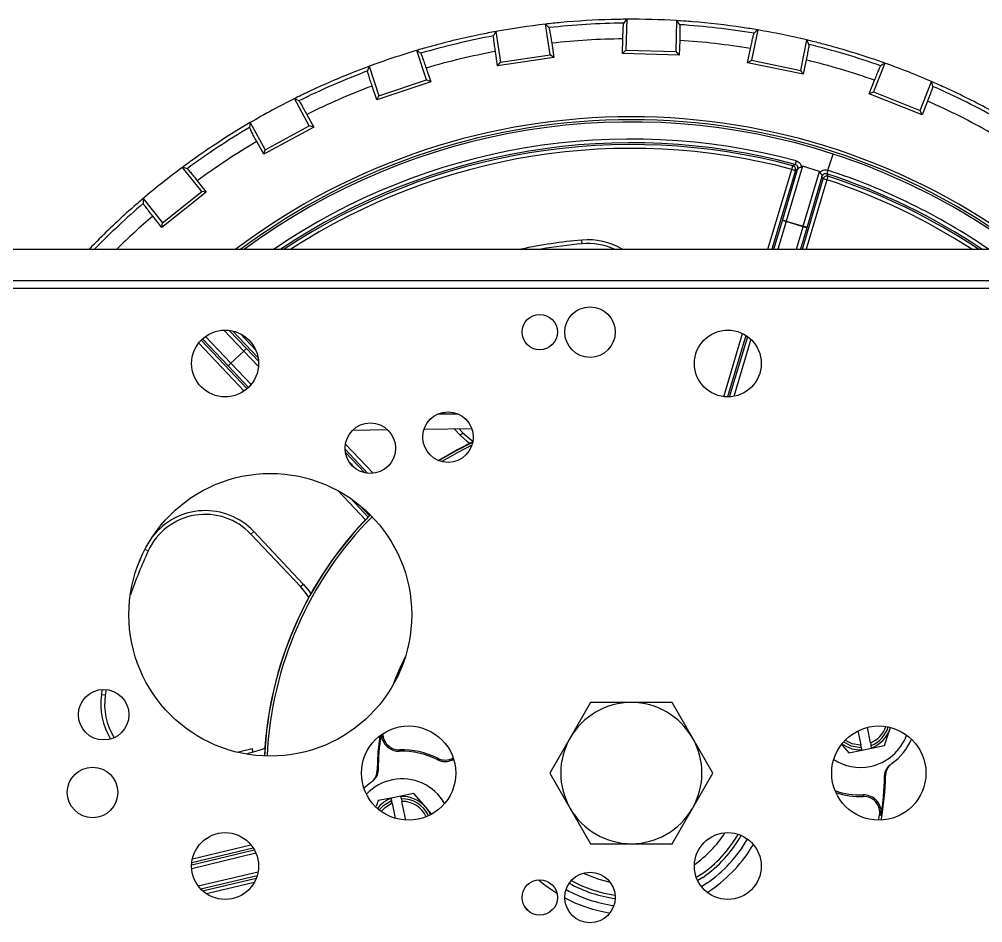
# Model space of a CAD drawing. Header units: inches. Extents: x 0 to 11, y 0 to 8.4.
# Drawn here: x 4.9013 to 5.2207, y 3.5379 to 3.8376 of the extents above; entities that cross this region are included whole.
import ezdxf

# ---------------------------------------------------------------- set-up
doc = ezdxf.new("R2010")
doc.units = ezdxf.units.IN
doc.header["$MEASUREMENT"] = 0

msp = doc.modelspace()

# ---------------------------------------------------------------- linework, layer by layer
at = {"color": 7, "linetype": 'Continuous', "lineweight": 25}
for p, q in [((5.102654181936542, 3.837568298930624), (5.102374816304396, 3.827294357261763)), ((5.119035324828115, 3.826841330210841), (5.119314690460261, 3.837115271879703)), ((5.059266334872815, 3.833503129727687), (5.060775264680607, 3.823336760985273)), ((5.077261329965718, 3.825783683377349), (5.075752400157925, 3.835950052119763)), ((5.146088779335409, 3.834037488503474), (5.144029606646694, 3.823968142426911)), ((5.101254482053574, 3.826233337665061), (5.10138605871578, 3.831072196840793)), ((5.120227921087023, 3.83055985513575), (5.120096344424817, 3.825720995960018)), ((5.160358337288151, 3.82062893093069), (5.162417509976866, 3.830698277007256)), ((5.036305634396187, 3.817488126494053), (5.03305425721711, 3.827238022340214)), ((5.059856194943868, 3.82209731665931), (5.059145513583071, 3.82688551073892)), ((5.077790092930884, 3.82965280772022), (5.078500774291681, 3.824864613640609)), ((5.101254482053574, 3.826233337665061), (5.102374816304396, 3.827294357261763)), ((5.102374816304396, 3.827294357261763), (5.119035324828115, 3.826841330210841)), ((5.120096344424817, 3.825720995960018), (5.119035324828115, 3.826841330210841)), ((5.142742048671082, 3.823117786103014), (5.143711885465991, 3.827860284087393)), ((5.078500774291681, 3.824864613640609), (5.059856194943868, 3.82209731665931)), ((5.060775264680607, 3.823336760985273), (5.077261329965718, 3.825783683377349)), ((5.078500774291681, 3.824864613640609), (5.077261329965718, 3.825783683377349)), ((5.120096344424817, 3.825720995960018), (5.101254482053574, 3.826233337665061)), ((5.142742048671082, 3.823117786103014), (5.144029606646694, 3.823968142426911)), ((5.144029606646694, 3.823968142426911), (5.160358337288151, 3.82062893093069)), ((5.162178530406957, 3.824083870939457), (5.161208693612047, 3.819341372955078)), ((5.017243555921945, 3.82196549900382), (5.020494933101021, 3.812215603157661)), ((5.036154497872482, 3.8213902888696), (5.037685843562755, 3.816798246740277)), ((5.059856194943868, 3.82209731665931), (5.060775264680607, 3.823336760985273)), ((5.161208693612047, 3.819341372955078), (5.142742048671082, 3.823117786103014)), ((5.161208693612047, 3.819341372955078), (5.160358337288151, 3.82062893093069)), ((5.188250388806414, 3.823017980334392), (5.184473975981283, 3.813459181835326)), ((5.020494933101021, 3.812215603157661), (5.036305634396187, 3.817488126494053)), ((5.037685843562755, 3.816798246740277), (5.036305634396187, 3.817488126494053)), ((5.183058316078434, 3.812845326430835), (5.184836945005794, 3.817347364822425)), ((5.019805053347244, 3.810835393991091), (5.01827370765697, 3.815427436120415)), ((5.037685843562755, 3.816798246740277), (5.019805053347244, 3.810835393991091)), ((5.199974788522675, 3.807335246145396), (5.203751201347806, 3.816894044644463)), ((4.997412656204821, 3.8022067158591), (4.992517623104771, 3.811243893157406)), ((5.019805053347244, 3.810835393991091), (5.020494933101021, 3.812215603157661)), ((5.183058316078434, 3.812845326430835), (5.184473975981283, 3.813459181835326)), ((5.200588643927165, 3.805919586242549), (5.183058316078434, 3.812845326430835)), ((5.184473975981283, 3.813459181835326), (5.199974788522675, 3.807335246145396)), ((5.202367272854525, 3.81042162463414), (5.200588643927166, 3.805919586242549)), ((4.996586212399039, 3.80602335103813), (4.998891693254889, 3.801766987735508)), ((5.200588643927165, 3.805919586242549), (5.199974788522675, 3.807335246145396)), ((4.977862685957803, 3.803305971830246), (4.982757719057852, 3.794268794531941)), ((4.998891693254889, 3.801766987735508), (4.982317990934261, 3.792789757481872)), ((4.982757719057852, 3.794268794531941), (4.997412656204821, 3.8022067158591)), ((4.998891693254889, 3.801766987735508), (4.997412656204821, 3.8022067158591)), ((4.982317990934261, 3.792789757481872), (4.980012510078411, 3.797046120784494)), ((4.982317990934261, 3.792789757481872), (4.982757719057852, 3.794268794531941)), ((5.169377872605873, 3.787503947785728), (5.171129366684394, 3.792876003597965)), ((4.961764138853169, 3.780403769401863), (4.955374182935886, 3.788453638093138)), ((5.160954207990591, 3.788802064812087), (5.155542297621352, 3.770598962671655)), ((5.157410543002995, 3.787799076647486), (5.157731581616448, 3.789006950106206)), ((5.158822482789101, 3.790642139460974), (5.158497802492572, 3.789435239801245)), ((5.166587118337897, 3.787127360924673), (5.160954207990591, 3.788802064812087)), ((5.149478962909553, 3.761323033971955), (5.157410543002995, 3.787799076647486)), ((5.158607785814699, 3.787440411745457), (5.150783653024922, 3.761323033971955)), ((5.154302541524762, 3.770814633027529), (5.159322896641575, 3.787700728830595)), ((5.157410543002995, 3.787799076647486), (5.158607785814699, 3.787440411745457)), ((5.159322896641575, 3.787700728830595), (5.159370358224371, 3.787869671427738)), ((5.161175207968657, 3.76892425878424), (5.166587118337897, 3.787127360924673)), ((5.167351776530544, 3.785313686336998), (5.162331421413731, 3.768427590533932)), ((5.167404321284827, 3.785481117671486), (5.167351776530544, 3.785313686336998)), ((5.169377872605873, 3.787503947785728), (5.168990458510763, 3.786315699325801)), ((5.169398240464876, 3.785538370327381), (5.169007244180803, 3.784351295776458)), ((4.960287498842147, 3.784018910855774), (4.963297063994398, 3.780227553824979)), ((5.160909884480588, 3.761323033971955), (5.167808517450845, 3.784704969480611)), ((5.169007244180803, 3.784351295776458), (5.162212959504351, 3.761323033971955)), ((5.169007244180803, 3.784351295776458), (5.167808517450845, 3.784704969480611)), ((4.963297063994398, 3.780227553824979), (4.948534033126967, 3.768508714665451)), ((4.948710248703851, 3.770041639806681), (4.961764138853169, 3.780403769401863)), ((4.963297063994398, 3.780227553824979), (4.961764138853169, 3.780403769401863)), ((4.942320292786569, 3.778091508497956), (4.948710248703851, 3.770041639806681)), ((4.948534033126967, 3.768508714665451), (4.945524467974717, 3.772300071696246)), ((4.948534033126967, 3.768508714665451), (4.948710248703851, 3.770041639806681)), ((5.151459088707937, 3.761323033971955), (5.154302541524762, 3.770814633027529)), ((5.155499784336467, 3.7704559681255), (5.152763778823306, 3.761323033971955)), ((5.155499784336467, 3.7704559681255), (5.154302541524762, 3.770814633027529)), ((5.155499784336467, 3.7704559681255), (5.155542297621352, 3.770598962671655)), ((5.161132694683772, 3.768781264238086), (5.155499784336467, 3.7704559681255)), ((5.155542297621352, 3.770598962671655), (5.161175207968657, 3.76892425878424)), ((5.158932209903774, 3.761323033971955), (5.161132694683772, 3.768781264238085)), ((5.162331421413731, 3.768427590533932), (5.160235284927537, 3.761323033971955)), ((5.161132694683772, 3.768781264238086), (5.161175207968657, 3.76892425878424)), ((5.162331421413731, 3.768427590533932), (5.161132694683772, 3.768781264238086)), ((5.087896674347161, 3.763119364599504), (5.087781132439962, 3.764364013171464)), ((2.813263108614487, 3.761323033971937), (5.45909644194782, 3.761323033971958)), ((2.813263108614487, 3.75090636730527), (5.45909644194782, 3.750906367305291)), ((2.940867275280983, 3.748406367305271), (5.331492275281152, 3.74840636730529)), ((4.975680345604184, 3.727542890104326), (4.969108327626491, 3.73448230654896)), ((4.970905876350209, 3.734401842547955), (4.976637473459923, 3.728349829395804)), ((4.980434069995917, 3.725296573718111), (4.971948975003106, 3.734218713614695)), ((4.961588655695213, 3.731155130026393), (4.976784996566106, 3.715042162417979)), ((4.970555794076071, 3.722590136694822), (4.962035280501532, 3.731586976359074)), ((4.963006639719239, 3.732378888706374), (4.971413554320214, 3.723501998590027)), ((4.974583853082001, 3.733261712470371), (4.979610499471875, 3.727976156758961)), ((5.134824662515313, 3.71240618788995), (5.141095855095015, 3.733339767379861)), ((5.142210484956692, 3.73270533598935), (5.136104518277046, 3.712323289476405)), ((5.136784828698667, 3.712339561617118), (5.142769795356497, 3.732317703522959)), ((5.143812375255631, 3.731442765466616), (5.138136734422943, 3.712497169869402)), ((4.975792185755878, 3.714273269910087), (4.96076299786053, 3.730209002057445)), ((4.976637473459923, 3.728349829395804), (4.980566665318516, 3.724218255209234)), ((4.971413667543637, 3.723502105818982), (4.975680232380761, 3.727542782875371)), ((4.975680232380761, 3.727542782875371), (4.975680345604184, 3.727542890104326)), ((4.980552430536246, 3.722419630620276), (4.975680232380761, 3.727542782875371)), ((4.977260714209014, 3.715480783078909), (4.970555794076071, 3.722590136694822)), ((4.971413554320214, 3.723501998590027), (4.971413667543637, 3.723502105818982)), ((4.971413667543637, 3.723502105818982), (4.978105960701273, 3.716406140823782)), ((5.040107558886332, 3.706684280647908), (5.046575937595606, 3.706762248215182)), ((5.040737006056679, 3.706691867783233), (5.040569372170728, 3.706868136049307)), ((5.041941350997376, 3.707239355098104), (5.042442469932124, 3.706712424846358)), ((5.011840238186469, 3.701343193069955), (5.023322636025219, 3.701481597864448)), ((5.035483385009776, 3.701628179265625), (5.051320639207819, 3.701819075970599)), ((5.047484528717698, 3.699596797994622), (5.045438535293015, 3.701748175153979)), ((5.04714399916846, 3.701768732217105), (5.048390318486224, 3.700458218272554)), ((5.047484528717698, 3.699596797994622), (5.048390318486224, 3.700458218272554)), ((5.009389115013414, 3.696663723131131), (5.018586398198063, 3.686992712103975)), ((5.01687658831315, 3.686976997227137), (5.009287617343475, 3.694956856111443)), ((5.009400597617553, 3.693899162970594), (5.01582589743557, 3.687142912875288)), ((5.012856511048334, 3.688451651970233), (5.010558676449937, 3.690867841979124)), ((5.016054256506282, 3.671582634884159), (5.006966839983743, 3.681218194478133)), ((5.011049453041884, 3.678710911230296), (5.016922203946934, 3.672483922384145)), ((5.017375006981625, 3.672946839837514), (5.014066716387617, 3.676454682918512)), ((4.978101143216595, 3.666822950232035), (4.979010514067796, 3.66768058923242)), ((4.979010514067796, 3.66768058923242), (4.995416284836623, 3.650285240231302)), ((4.99450691398542, 3.649427601230916), (4.978101143216595, 3.666822950232035)), ((4.944017158434878, 3.661233334544669), (4.94293716631184, 3.661729992716753)), ((4.941031228599828, 3.657592266072034), (4.942173631654525, 3.660196586269071)), ((4.99450691398542, 3.649427601230916), (4.995416284836623, 3.650285240231302)), ((4.928554930196279, 3.613567837150872), (4.928818519704896, 3.615290409661238)), ((4.929791460662071, 3.613384827841903), (4.928554930196279, 3.613567837150872)), ((4.930079759189417, 3.615262831519379), (4.929791460662071, 3.613384827841903)), ((5.090673187984265, 3.610989700638634), (5.083913378582503, 3.599281367305301)), ((5.10419280678779, 3.610989700638634), (5.090673187984265, 3.610989700638634)), ((5.117712425591312, 3.610989700638635), (5.10419280678779, 3.610989700638634)), ((5.124472234993076, 3.599281367305301), (5.117712425591312, 3.610989700638635)), ((5.179312108394303, 3.601574100738568), (5.180238045186685, 3.596938984712522)), ((5.183506794693224, 3.597591968460109), (5.182479075306939, 3.602736594569409)), ((5.188119521668692, 3.596693752791308), (5.190048005512327, 3.602390236930347)), ((5.190048005512327, 3.602390236930347), (5.19014854858964, 3.602703423463421)), ((5.083913378582503, 3.599281367305301), (5.077153569180742, 3.587573033971968)), ((5.131232044394837, 3.587573033971968), (5.124472234993076, 3.599281367305301)), ((5.174107711186296, 3.596861012468508), (5.17632443787173, 3.594337500651025)), ((5.183830065835179, 3.595973716260641), (5.183672788053308, 3.59676102784961)), ((5.18385635452348, 3.595842118594959), (5.188119521668692, 3.596693752791308)), ((4.973569144578052, 3.594492569236336), (4.978530125053803, 3.595689253594676)), ((4.978823242013563, 3.594474106505678), (4.976436583426726, 3.593898398333971)), ((4.978823242013563, 3.594474106505678), (4.978530125053803, 3.595689253594676)), ((5.027347613950085, 3.595313310092954), (5.027364168217271, 3.594816053062275)), ((5.17632443787173, 3.594337500651025), (5.180587605016941, 3.595189134847374)), ((5.180404038546769, 3.596108044102024), (5.180561316328641, 3.595320732513055)), ((5.180561316328641, 3.595320732513055), (5.180587605016941, 3.595189134847374)), ((5.180587605016941, 3.595189134847374), (5.18385635452348, 3.595842118594959)), ((5.18385635452348, 3.595842118594959), (5.183830065835179, 3.595973716260641)), ((5.039785691677608, 3.592040539816804), (5.040012322473173, 3.59248345863648)), ((5.077153569180742, 3.587573033971968), (5.083913378582503, 3.575864700638635)), ((5.124472234993076, 3.575864700638635), (5.131232044394837, 3.587573033971968)), ((5.017718711304151, 3.584320939580292), (5.015561413716243, 3.582540159821836)), ((5.032061175546772, 3.580808566764659), (5.027798008401561, 3.579956932568311)), ((5.036030233601616, 3.576290208695763), (5.032061175546772, 3.580808566764659)), ((5.020266091749811, 3.578452314624376), (5.019616424802267, 3.576533285084901)), ((5.024529258895022, 3.579303948820725), (5.020266091749811, 3.578452314624376)), ((5.027798008401561, 3.579956932568311), (5.024529258895022, 3.579303948820725)), ((5.024529258895022, 3.579303948820725), (5.024555547583322, 3.579172351155043)), ((5.024555547583322, 3.579172351155043), (5.024712825365194, 3.578385039566075)), ((5.024878818725278, 3.577554098955575), (5.025867284605372, 3.572605970660302)), ((5.027824297089862, 3.579825334902629), (5.027798008401561, 3.579956932568311)), ((5.027981574871733, 3.57903802331366), (5.027824297089862, 3.579825334902629)), ((5.029391993421235, 3.571977656260514), (5.028147568231817, 3.578207082703162)), ((5.181037999625475, 3.579832757850977), (5.18102144535829, 3.580330014881657)), ((5.037852014794974, 3.574216301073088), (5.036030233601616, 3.576290208695763)), ((5.083913378582503, 3.575864700638635), (5.090673187984266, 3.564156367305301)), ((5.117712425591312, 3.564156367305301), (5.124472234993076, 3.575864700638635)), ((5.186181507378607, 3.571948176732876), (5.186479590326, 3.573602763994316)), ((5.186970103852336, 3.573519486873787), (5.186479590326, 3.573602763994316)), ((4.958436615512539, 3.557129031269629), (4.97919397030124, 3.562136106366487)), ((4.97884601432764, 3.562717756236152), (4.958481124824688, 3.557805351350343)), ((4.958693297244552, 3.559142190950105), (4.978047696002714, 3.563810845941222)), ((5.090673187984266, 3.564156367305301), (5.10419280678779, 3.564156367305301)), ((5.10419280678779, 3.564156367305301), (5.117712425591312, 3.564156367305301)), ((4.979751216535514, 3.560984865414597), (4.958465515183328, 3.555850342916687)), ((4.960606362219443, 3.550143478505298), (4.980432165894806, 3.554838525768465)), ((4.980105241027559, 3.553476725198665), (4.96150930406519, 3.5490729287942)), ((4.962058379244385, 3.548538036917381), (4.979854368783082, 3.55275239379023)), ((5.127248162070583, 3.553902794255004), (5.125769379910794, 3.552936551152818)), ((5.127868893764727, 3.552996272334808), (5.126202842066025, 3.551912581270083)), ((4.979173525328576, 3.551306779997939), (4.96331523967739, 3.547551300428773)), ((5.129205002755392, 3.551045007240349), (5.127454062932867, 3.549905798254693)), ((5.129342941092051, 3.54801628524969), (5.130676308400545, 3.548896299785548))]:
    msp.add_line(p, q, dxfattribs=at)
at = {"color": 7, "linetype": 'Continuous', "lineweight": 25, "flags": 128}
for points in [[(5.102654181936542, 3.837568298930624), (5.102097093974595, 3.836847703361654), (5.101659358605961, 3.83628063007802)], [(5.12023806776519, 3.835775443948295), (5.119720990501635, 3.836526246228875), (5.119314690460261, 3.837115271879703)], [(5.059266334872815, 3.833503129727687), (5.058842840436167, 3.832696744315188), (5.058510226493675, 3.832062274199874)], [(5.076894407965451, 3.834790921971511), (5.076254810819587, 3.835440528353876), (5.075752400157925, 3.835950052119763)], [(5.146088779335409, 3.834037488503474), (5.145415024683986, 3.833424577709758), (5.144885468256883, 3.832942131492574)], [(5.16309420042704, 3.829218461286402), (5.162715354176797, 3.830047646717826), (5.162417509976866, 3.830698277007256)], [(5.034380196197885, 3.826294809558123), (5.033637513005334, 3.826823482081062), (5.03305425721711, 3.827238022340214)], [(5.017243555921945, 3.82196549900382), (5.016966522674755, 3.821097825360499), (5.016749136464735, 3.820415236466904)], [(5.188250388806414, 3.823017980334392), (5.187480439159664, 3.822531377300249), (5.186875151978157, 3.822148217033693)], [(5.204160644046318, 3.815319204586022), (5.203931539860993, 3.816201578788542), (5.203751201347806, 3.816894044644463)], [(4.993987205273822, 3.810545256784571), (4.993164002087576, 3.810936932000996), (4.992517623104771, 3.811243893157406)], [(4.977862685957803, 3.803305971830246), (4.9777405314151, 3.802403373780689), (4.977644978107544, 3.801693406226939)], [(4.956942755782649, 3.788020805842223), (4.956064045214959, 3.788263582898878), (4.955374182935886, 3.788453638093138)], [(5.157731581616448, 3.789006950106206), (5.15816073501265, 3.789247015738713), (5.158497802492572, 3.789435239801245)], [(5.159370358224371, 3.787869671427738), (5.158943384358918, 3.78762950885283), (5.158607785814699, 3.787440411745457)], [(5.167808517450845, 3.784704969480611), (5.167582233467789, 3.785139835468283), (5.167404321284827, 3.785481117671486)], [(5.168990458510763, 3.786315699325801), (5.169218880095388, 3.785880620367831), (5.169398240464876, 3.785538370327381)], [(4.942320292786569, 3.778091508497956), (4.942356728552321, 3.777181411027162), (4.942385911486125, 3.776465636818117)], [(5.050579594911761, 3.696896593205496), (5.049764982981039, 3.697512478979169), (5.047484528717698, 3.699596797994622)], [(5.048390318486224, 3.700458218272554), (5.050541690432773, 3.69849187957873), (5.051698560747714, 3.697637771166391)], [(5.051871170277702, 3.697520582576095), (5.046209505269815, 3.69464288890895), (5.040307311745927, 3.691229488736767)], [(5.051871170475299, 3.697520582443377), (5.046200512652079, 3.694638018278603), (5.040307311957635, 3.691229488651528)], [(5.040364039408966, 3.691206892312449), (5.046232836525104, 3.694599806261818), (5.051647948394433, 3.697359763571026)], [(5.051366491554744, 3.696309765790092), (5.04662500479596, 3.693875642601376), (5.041399131015703, 3.690874779894376)], [(4.997251048430308, 3.645792252419104), (4.996353434708536, 3.64717255126909), (4.99450691398542, 3.649427601230916)], [(4.995416284836623, 3.650285240231302), (4.997373596803127, 3.647894887271767), (4.997944303994744, 3.647048009763371)], [(5.020842326984662, 3.599969606352406), (5.020199890343565, 3.594367699334477), (5.019930874104741, 3.588523923404333)], [(5.174546594521272, 3.597927294602647), (5.177098419489245, 3.596612584202167), (5.180404038546769, 3.596108044102024)], [(5.175120381343836, 3.598541627807526), (5.177261314720635, 3.597437913697242), (5.180238045186685, 3.596938984712522)], [(4.982709221325355, 3.595804410183981), (4.981768542362207, 3.595406878322173), (4.978823242013563, 3.594474106505678)], [(5.024712825365194, 3.578385039566075), (5.021854755837661, 3.576649206439907), (5.020624052445124, 3.575347029080794)], [(5.024878818725278, 3.577554098955575), (5.022322239869426, 3.575949805044502), (5.021289838619795, 3.574845598559771)], [(5.073469412067531, 3.552170510871727), (5.075592898779675, 3.550433959038318), (5.079536274242257, 3.54770674460575)], [(5.088238137297, 3.554384204747989), (5.093409394424029, 3.552362696262542), (5.097148129463499, 3.551428568486705)], [(5.068829436856186, 3.543289850632133), (5.069575358665605, 3.542488829811451), (5.069945313824319, 3.541947736686448)]]:
    msp.add_lwpolyline(points, dxfattribs=at)
at = {"color": 7, "linetype": 'Continuous', "lineweight": 25}
for centre, radius in [((5.09050929354784, 3.733823033971959), 0.008374999999996469), ((5.073842626881173, 3.733823033971958), 0.005859374999999556), ((4.969513108614486, 3.723406367305288), 0.01108333333333311), ((5.136179775281153, 3.723406367305289), 0.01108333333333356), ((5.043434858646721, 3.698998599070812), 0.008375000000000021), ((5.017654923915963, 3.695315751252133), 0.008375000000000021), ((4.98450929354784, 3.640073033971954), 0.046875), ((4.929266576267643, 3.606927403603816), 0.008375000000000021), ((5.030353668541793, 3.587573033971954), 0.01562500000000044), ((5.186248300029262, 3.587573033971956), 0.015625), ((4.925583728448961, 3.581147468873056), 0.008375000000000465), ((4.969513108614489, 3.556739700638621), 0.01108333333333356), ((5.136179775281154, 3.556739700638622), 0.01108333333333311), ((5.073842626881182, 3.54632303397197), 0.005859375000001332), ((5.090509293547848, 3.54632303397197), 0.008375000000001798)]:
    msp.add_circle(centre, radius, dxfattribs=at)
for centre, radius, start, end in [((5.104192806709251, 3.587573033707843), 0.2500000000000001, 95.35262904908309, 96.53220270566476), ((5.104192806709251, 3.587573033707843), 0.2487204994597813, 90.58362054767227, 96.30121120707716), ((5.104192806709251, 3.587573033707843), 0.2500000000000016, 91.53220270566351, 95.35262904908309), ((5.104192806709251, 3.587573033707843), 0.2500000000000016, 90.35262904908484, 91.53220270566351), ((5.104192806709251, 3.587573033707843), 0.2500000000000015, 86.53220270566497, 90.35262904908484), ((5.104192806709251, 3.587573033707843), 0.2500000000000015, 85.35262904908305, 86.53220270566497), ((5.104192806709251, 3.587573033707843), 0.2500000000000004, 81.53220270566307, 85.35262904908305), ((5.104192806709251, 3.587573033707843), 0.25, 100.3526290490845, 101.5322027056629), ((5.104192806709251, 3.587573033707843), 0.25, 96.53220270566476, 100.3526290490845), ((5.104192806709251, 3.587573033707843), 0.2487204994597816, 80.58362054767176, 86.30121120707746), ((5.104192806709251, 3.587573033707843), 0.25, 80.3526290490843, 81.53220270566307), ((5.104192806709251, 3.587573033707843), 0.2500000000000017, 76.53220270566491, 80.3526290490843), ((5.104192806709251, 3.587573033707843), 0.2487204994597815, 100.5836205476719, 106.3012112070772), ((5.104192806709251, 3.587573033707843), 0.2500000000000006, 101.5322027056629, 105.3526290490832), ((5.104192806709251, 3.587573033707842), 0.2435153389023907, 90.66040347096023, 96.22442828378904), ((5.104192806709251, 3.587573033707842), 0.243515338902391, 80.66040347095985, 86.22442828378948), ((5.104192806709251, 3.587573033707843), 0.2500000000000017, 75.35262904908284, 76.53220270566491), ((5.104192806709251, 3.587573033707843), 0.2500000000000014, 106.5322027056648, 110.3526290490846), ((5.104192806709251, 3.587573033707843), 0.2500000000000014, 105.3526290490832, 106.5322027056648), ((5.104192806709251, 3.587573033707842), 0.2435153389023908, 100.66040347096, 106.2244282837891), ((5.104192806709251, 3.587573033707843), 0.2487204994597813, 70.58362054767193, 76.301211207077), ((5.104192806709251, 3.587573033707843), 0.2499999999999999, 71.53220270566314, 75.35262904908284), ((5.104192806709251, 3.587573033707842), 0.2435153389023906, 70.66040347095996, 76.22442828378902), ((5.104192806709251, 3.587573033707843), 0.2500000000000003, 70.35262904908441, 71.53220270566314), ((5.104192806709251, 3.587573033707843), 0.2487204994597815, 110.583620547672, 116.3012112070772), ((5.104192806709251, 3.587573033707843), 0.2499999999999997, 110.3526290490846, 111.532202705663), ((5.104192806709251, 3.587573033707843), 0.2500000000000003, 66.53220270566449, 70.35262904908441), ((5.104192806709251, 3.587573033707843), 0.2499999999999997, 111.532202705663, 115.3526290490829), ((5.104192806709251, 3.587573033707842), 0.2435153389023906, 110.6604034709599, 116.2244282837891), ((5.104192806709251, 3.587573033707843), 0.2500000000000001, 65.35262904908294, 66.53220270566449), ((5.104192806709251, 3.587573033707843), 0.2487204994597817, 60.58362054767174, 66.30121120707688), ((5.104192806709251, 3.587573033707843), 0.2500000000000011, 61.53220270566326, 65.35262904908294), ((5.104192806709251, 3.587573033707843), 0.2500000000000013, 116.5322027056648, 120.3526290490844), ((5.104192806709251, 3.587573033707843), 0.2500000000000013, 115.3526290490829, 116.5322027056648), ((5.104192806709251, 3.587573033707842), 0.2435153389023907, 60.66040347095975, 66.22442828378897), ((5.104192806709251, 3.587573033707842), 0.2176589199346178, 52.96495963425383, 127.0350403657471), ((5.104192806709251, 3.587573033707843), 0.2487204994597818, 120.583620547672, 126.3012112070771), ((5.104192806709251, 3.587573033707843), 0.2500000000000003, 120.3526290490844, 121.5322027056633), ((5.104192806709251, 3.587573033707843), 0.216666666666667, 53.31413718722018, 126.6858628127809), ((5.104192806709251, 3.587573033707842), 0.2159393722946576, 71.94206595841166, 126.4260419970259), ((5.104192806709251, 3.587573033707843), 0.250000000000001, 121.5322027056633, 125.3526290490832), ((5.104192806709251, 3.587573033707842), 0.2435153389023903, 120.6604034709598, 126.2244282837892), ((5.104192806709251, 3.587573033707842), 0.2102889992842373, 74.94276579633646, 124.2851942172431), ((5.104192806709251, 3.587573033707842), 0.2090391896652921, 74.94276579633645, 123.7794583553172), ((5.104192806709251, 3.587573033707843), 0.2084275008105852, 75.11557947465846, 123.5272525904213), ((5.104192806709251, 3.587573033707843), 0.20717769119164, 75.11557947465852, 123.001945575042), ((5.104192806709251, 3.587573033707842), 0.2159393722946578, 53.57395800297505, 71.94206595841166), ((5.104192806709251, 3.587573033707843), 0.2500000000000002, 126.5322027056646, 130.3526290490844), ((5.104192806709251, 3.587573033707843), 0.250000000000001, 125.3526290490832, 126.5322027056646), ((5.157409984267832, 3.78779876196936), 0.001250257344969956, 343.3442218529708, 75.09453764692552), ((5.169007540246791, 3.784350726959932), 0.001250257344972176, 71.79029410786868, 163.5406099016704), ((5.104192806709251, 3.587573033707842), 0.209039189665292, 56.22054164468399, 71.9420659584116), ((5.104192806709251, 3.587573033707842), 0.2102889992842374, 55.71480578275759, 71.94206595841146), ((5.104192806709251, 3.587573033707843), 0.2084275008105851, 56.47274740957983, 71.76925228008947), ((5.104192806709251, 3.587573033707843), 0.2071776911916402, 56.99805442495873, 71.76925228008969), ((5.104192806709251, 3.587573033707843), 0.2487204994597812, 130.5836205476719, 135.6871875312876), ((5.104192806709251, 3.587573033707843), 0.2500000000000015, 130.3526290490844, 131.5322027056635), ((5.104192806709251, 3.587573033707843), 0.2500000000000015, 131.5322027056635, 135.3526290490832), ((5.104192806709251, 3.587573033707842), 0.2435153389023907, 130.6604034709599, 134.4789903266576), ((5.154445596791963, 3.76796583724118), 0.002852385359974162, 67.3881964161937, 92.87475288712656), ((5.160655237324775, 3.766119667410921), 0.002852385359974723, 54.01007886761124, 79.4966353385178), ((5.104192806709251, 3.587573033707843), 0.2500000000000003, 135.3526290490832, 135.9727827061029), ((5.104192806709251, 3.587573033707843), 0.1775511010160959, 95.30362159364648, 101.8770475193124), ((5.104192806709251, 3.587573033707843), 0.1763011010160954, 95.30362159364628, 99.75885825149882), ((5.08982237280047, 3.742375221733512), 0.02208333333333351, 59.09433643719441, 95.30362159364635), ((5.08982237280047, 3.742375221733512), 0.0208333333333333, 65.4356555674698, 95.3036215936447), ((4.962944962363215, 3.652528966892268), 0.02083333333333611, 43.32305953567323, 155.3036215936441), ((4.962944962363215, 3.652528966892268), 0.02208333333333479, 43.32305953567452, 142.0762050745315), ((5.104192806709237, 3.587573033707838), 0.1217621332399784, 135.4804694133834, 177.3331349308317), ((5.104192806787781, 3.587573033971966), 0.1217621332399786, 135.480469525625, 177.3331350565476), ((5.104192806787781, 3.587573033971966), 0.1217131387305182, 135.2970106425718, 177.3330076118216), ((5.104192806787781, 3.587573033971966), 0.1208896042990762, 135.3028017738723, 177.3272164805207), ((5.104192806709251, 3.587573033707843), 0.1763011010160959, 155.3036215936464, 160.4000097280488), ((5.104192806787781, 3.587573033971966), 0.08426729786930248, 152.7755418316939, 159.8544764227001), ((4.950400301758593, 3.610334672692405), 0.02208333333333335, 171.5812101611007, 211.2938250139356), ((4.950400301758593, 3.610334672692405), 0.02083333333333273, 171.5812101611006, 211.9782670066551), ((5.10419280678779, 3.587573033971968), 0.02341666666666746, 90, 150.0000000000021), ((5.10419280678779, 3.587573033971968), 0.02341666666666669, 29.99999999999899, 90), ((5.104192806787781, 3.587573033971966), 0.08396179545099469, 171.3304705171067, 179.2142572164766), ((5.027169962070947, 3.600649616733777), 0.005836795450994855, 183.0689437755408, 271.9067391966471), ((5.027169962070947, 3.600649616733777), 0.005339262941180751, 179.793684665176, 271.9067391966451), ((5.180181405559004, 3.605730468929101), 0.01624999999999979, 281.297018998703, 340.081502019949), ((5.180181405559004, 3.605730468929101), 0.008791666666666668, 292.2249118474567, 342.0977325862443), ((5.180181405559004, 3.605730468929101), 0.009624999999999525, 291.2686283018929, 342.7854809867524), ((5.180181405559004, 3.605730468929101), 0.01041666666666634, 290.5039152200495, 341.2970189987054), ((5.10419280678779, 3.587573033971968), 0.02341666666666768, 150.0000000000021, 209.9999999999997), ((5.10419280678779, 3.587573033971968), 0.02341666666666691, 330.0000000000009, 29.99999999999899), ((5.180181405559004, 3.605730468929101), 0.0104166666666667, 233.8454232966494, 272.0901227773583), ((5.180181405558995, 3.605730468929096), 0.01822916666666693, 305.1191033797517, 337.8278623688835), ((5.02820973502917, 3.569416919568861), 0.02591073705882098, 62.9022774580699, 91.90673919665096), ((5.02820973502917, 3.569416919568861), 0.02541320454900645, 62.90227745806897, 91.90673919665063), ((5.042444407581626, 3.597236635550955), 0.005836795450993755, 242.9022774580666, 299.2376173966304), ((5.042444407581626, 3.597236635550955), 0.005339262941179705, 242.9022774580618, 300.3062789680321), ((5.180181405559004, 3.605730468929101), 0.0162499999999998, 236.8702584014332, 281.297018998703), ((5.028204207859498, 3.569415598486583), 0.01625000000000057, 101.2970189987052, 136.6565336517513), ((5.028204207859498, 3.569415598486583), 0.01625000000000025, 29.84106040793177, 101.2970189987052), ((5.104192806787781, 3.587573033971966), 0.08396179545099297, 350.3644634137443, 359.2102710368167), ((5.104192806787781, 3.587573033971966), 0.08426729786930037, 349.3268642367412, 359.3493861279595), ((5.18017587854639, 3.605729148375071), 0.02541320454900648, 250.6298971654268, 271.9067391966534), ((5.18017587854639, 3.605729148375071), 0.02591073705882098, 251.6287000078191, 271.9067391966518), ((5.028204207859498, 3.569415598486583), 0.01041666666666665, 110.5039152200532, 141.8108417814944), ((5.028204207859498, 3.569415598486583), 0.01041666666666648, 41.29701899870402, 92.09012277735745), ((5.028204207859498, 3.569415598486583), 0.009624999999999878, 24.54058183336661, 91.3254096955171), ((5.028204207859498, 3.569415598486583), 0.008791666666666599, 24.64088915774855, 90.36912614995974), ((5.181215651504615, 3.574496451210154), 0.005836795450993812, 350.3644634137415, 91.906739196655), ((5.181215651504615, 3.574496451210154), 0.005339262941179318, 350.3644634137456, 91.90673919666337), ((5.028204207859498, 3.569415598486583), 0.01041666666666641, 24.68675227827252, 41.29701899870402), ((5.10419280678779, 3.587573033971968), 0.02341666666666768, 209.9999999999997, 270.0000000000008), ((5.10419280678779, 3.587573033971968), 0.02341666666666691, 270.0000000000008, 330.0000000000009), ((5.10419280678779, 3.58757303397197), 0.03682458233054244, 304.4009974621277, 327.4937509545609), ((5.10419280678779, 3.58757303397197), 0.04080728427393539, 304.400997462126, 330.1835529859709), ((5.10419280678779, 3.58757303397197), 0.04190596067211295, 304.4009974621266, 330.4207740446326), ((5.10419280678779, 3.58757303397197), 0.04427083333333357, 304.4009974621267, 330.4068844901821), ((5.10419280678779, 3.58757303397197), 0.04687500000000012, 304.400997462127, 329.6559758973723), ((5.10419280678779, 3.58757303397197), 0.04080728427393552, 240.8245366558429, 262.471874831233), ((5.10419280678779, 3.58757303397197), 0.04427083333333359, 240.7434875696349, 262.552923917455), ((5.10419280678779, 3.58757303397197), 0.04190596067211314, 240.5823145151357, 262.7140969719724), ((5.10419280678779, 3.58757303397197), 0.04687500000000003, 241.9289591921959, 261.3674522948701)]:
    msp.add_arc(centre, radius, start, end, dxfattribs=at)
for points, knots in [([(5.10138605871578, 3.831072196840793), (5.101406184135966, 3.831739200739333), (5.101446421453683, 3.833072760363671), (5.101511385990107, 3.834529180523393), (5.10156390105008, 3.835409416415568), (5.101611829489227, 3.836062760442905), (5.101640736990146, 3.836195270094046), (5.101659358605961, 3.83628063007802)], [0, 0, 0, 0, 0.2498545218870825, 0.4995411617176122, 0.6366718540041397, 0.7659515027589567, 1, 1, 1, 1]), ([(5.076894407965451, 3.834790921971511), (5.076922084056812, 3.834713392070239), (5.076965878560485, 3.834590709155887), (5.077090465303001, 3.833960163925775), (5.077248739445576, 3.833081904762898), (5.077490811939195, 3.83162977257621), (5.077690338420276, 3.830311757560588), (5.077790092930884, 3.82965280772022)], [0, 0, 0, 0, 0.2258044879764732, 0.3573118526447721, 0.5009271414616759, 0.7504854067915779, 1, 1, 1, 1]), ([(5.12023806776519, 3.835775443948295), (5.120251860468523, 3.835694285995898), (5.120273685970721, 3.83556586207307), (5.120286886930248, 3.834923261976555), (5.120290248430196, 3.834030861530595), (5.120276483190583, 3.832558755052169), (5.120244107510516, 3.831226116236368), (5.120227921087023, 3.83055985513575)], [0, 0, 0, 0, 0.2258044907771559, 0.357311854743126, 0.500927141448777, 0.7504854067851193, 1, 1, 1, 1]), ([(5.059145513583071, 3.82688551073892), (5.059049509241425, 3.827545876092032), (5.058857565065296, 3.82886616308608), (5.058668637937777, 3.830311737924462), (5.058567503817382, 3.831187720200074), (5.05850125211612, 3.831839461149622), (5.058506710387706, 3.831974977416238), (5.058510226493674, 3.832062274199874)], [0, 0, 0, 0, 0.2498545218869354, 0.4995411617173446, 0.6366718540395769, 0.7659515028062581, 0.9999999999999999, 0.9999999999999999, 0.9999999999999999, 0.9999999999999999]), ([(5.143711885465991, 3.827860284087393), (5.143847529147269, 3.828513659955437), (5.14411872536823, 3.82981997267572), (5.144435607656344, 3.83124298557571), (5.144640176253755, 3.832100729568283), (5.144800828550641, 3.832735825137726), (5.144852306940413, 3.83286130193129), (5.144885468256882, 3.832942131492574)], [0, 0, 0, 0, 0.249854521873369, 0.4995411616901911, 0.6366718578090272, 0.765951507837574, 1, 1, 1, 1]), ([(5.16309420042704, 3.829218461286402), (5.163093690657686, 3.829136141227898), (5.163092884001304, 3.829005878394377), (5.162994298072886, 3.828370748514764), (5.162842644792887, 3.827491321918389), (5.16257346007087, 3.826043970353856), (5.162310165948279, 3.824737199293934), (5.162178530406957, 3.824083870939457)], [0, 0, 0, 0, 0.2258044907214367, 0.357311854701376, 0.5009271414490318, 0.7504854067852402, 1, 1, 1, 1]), ([(5.034380196197885, 3.826294809558123), (5.034420914753317, 3.826223263413048), (5.034485347584599, 3.82611004916354), (5.03471753460473, 3.825510717592986), (5.035025912310573, 3.824673285176746), (5.035516467286981, 3.823285249588394), (5.035941833418082, 3.822021905592259), (5.036154497872482, 3.8213902888696)], [0, 0, 0, 0, 0.2258044880505865, 0.3573118527002972, 0.5009271414613402, 0.75048540679141, 1, 1, 1, 1]), ([(5.01827370765697, 3.815427436120415), (5.018064490596831, 3.816061098061005), (5.017646197053519, 3.817327996172546), (5.01720911871722, 3.818718802629533), (5.016957408325535, 3.819563915010348), (5.016778989508279, 3.820194250063231), (5.016760832703714, 3.82032865535217), (5.016749136464735, 3.820415236466904)], [0, 0, 0, 0, 0.2498545218869666, 0.4995411617173855, 0.6366718540373721, 0.7659515028032999, 1, 1, 1, 1]), ([(5.184836945005794, 3.817347364822425), (5.185083985483582, 3.817967260164841), (5.185577900447912, 3.819206634330074), (5.186137072178887, 3.820553002434684), (5.18648747860084, 3.821362192404471), (5.186755973416654, 3.821959742466637), (5.186828458550568, 3.822074373857217), (5.186875151978157, 3.822148217033693)], [0, 0, 0, 0, 0.2498545218734873, 0.4995411616904272, 0.6366718577756316, 0.7659515077930048, 1, 1, 1, 1]), ([(5.204160644046318, 3.815319204586022), (5.204145847293352, 3.815238223674672), (5.204122432988222, 3.815110079900673), (5.203915055655371, 3.814501718337805), (5.203612995503631, 3.813661986523248), (5.203096570340795, 3.81228336691767), (5.202610357834363, 3.811042169191026), (5.202367272854525, 3.81042162463414)], [0, 0, 0, 0, 0.2258044907676653, 0.3573118547360034, 0.5009271414488065, 0.7504854067851312, 1, 1, 1, 1]), ([(4.993987205273822, 3.810545256784571), (4.994039729081499, 3.810481868287734), (4.994122842482275, 3.810381562659199), (4.99445557489685, 3.80983165513088), (4.99490468626417, 3.809060494424324), (4.995628818456172, 3.807778730197152), (4.99626709970267, 3.806608443288565), (4.996586212399039, 3.80602335103813)], [0, 0, 0, 0, 0.2258044907952861, 0.3573118547567013, 0.5009271414486824, 0.7504854067850701, 1, 1, 1, 1]), ([(4.980012510078411, 3.797046120784494), (4.979696437254284, 3.797633825815146), (4.979064503981437, 3.798808840986143), (4.978392554840465, 3.800102620111256), (4.977997916270397, 3.800891184285189), (4.977712751502591, 3.801480961029847), (4.977671531307177, 3.801610171504443), (4.977644978107544, 3.801693406226938)], [0, 0, 0, 0, 0.2498545218870933, 0.499541161717621, 0.6366718540035852, 0.7659515027582119, 1, 1, 1, 1]), ([(5.159370271288063, 3.787869697427243), (5.159389586914942, 3.787950716877807), (5.159428248592119, 3.788112883390068), (5.159423285886523, 3.788365034147106), (5.159371898665578, 3.788611076027678), (5.15923907973735, 3.788916164304188), (5.158964973339343, 3.789249636801673), (5.158653617084257, 3.789373335990693), (5.158497802492572, 3.789435239801245)], [0, 0, 0, 0, 0.1251213291347193, 0.2504397328531662, 0.3764420577844986, 0.5015239083564172, 0.7505434773985821, 1, 1, 1, 1]), ([(5.158822482789101, 3.790642139460974), (5.159071330835451, 3.790548849030971), (5.159567661384886, 3.790362780098303), (5.160290619095729, 3.789707988551536), (5.160505236750194, 3.789053383363195), (5.160636390653549, 3.788653350915625)], [0, 0, 0, 0, 0.2811138799038878, 0.5606851591347246, 0.9999999999999999, 0.9999999999999999, 0.9999999999999999, 0.9999999999999999]), ([(5.160636390653549, 3.788653350915625), (5.160568182610039, 3.788600017472048), (5.160418836324508, 3.788483240164229), (5.160164606066305, 3.788394852618435), (5.15992059905335, 3.788324468614291), (5.159775685584583, 3.788281804680107), (5.159596207515558, 3.788221175878119), (5.159487876620852, 3.788165185786042), (5.15942993485282, 3.788054475542951), (5.159409894703162, 3.78799496766174), (5.159397781584268, 3.787952699913625), (5.159386335821326, 3.787911904102525), (5.159373739691741, 3.787867969543011), (5.159356996757634, 3.787812402401498), (5.159338231766552, 3.7877532368133), (5.159328169667916, 3.787718783849795), (5.159322896641575, 3.787700728830595)], [0, 0, 0, 0, 0.1138666635767264, 0.2493190300690472, 0.3632433159712741, 0.4993310868981967, 0.514191099120243, 0.7478522453378367, 0.8197731262665537, 0.845865946158397, 0.87487317052383, 0.8896696524316072, 0.9052276660474454, 0.9352713549300383, 0.9660790593701603, 1, 1, 1, 1]), ([(5.160636390653549, 3.788653350915625), (5.160669183440988, 3.788683645973244), (5.160727912942408, 3.788737902221901), (5.16081643391226, 3.788789935765504), (5.160892527470472, 3.788812469817043), (5.160934542002212, 3.788805382305295), (5.160954207990591, 3.788802064812087)], [0, 0, 0, 0, 0.3653216879841619, 0.6542646194002735, 0.8381696119007178, 1, 1, 1, 1]), ([(4.956942755782649, 3.788020805842223), (4.957005488931499, 3.787967501023828), (4.957104757541419, 3.787883151755201), (4.957527925440513, 3.78739937693889), (4.958104124450156, 3.786717919264063), (4.959039831472477, 3.785581372147604), (4.959871633981633, 3.784539700902048), (4.960287498842147, 3.784018910855774)], [0, 0, 0, 0, 0.2258044880215603, 0.3573118526785404, 0.5009271414614517, 0.7504854067914506, 1, 1, 1, 1]), ([(5.166587118337897, 3.787127360924673), (5.166602642577858, 3.787120975186341), (5.166635261531328, 3.787107557711343), (5.166675846562462, 3.787066945787183), (5.166733616295586, 3.786978490639558), (5.166755525817908, 3.786893409202371), (5.166772067984008, 3.786829170865937)], [0, 0, 0, 0, 0.1366464377157662, 0.2871163937674939, 0.4617573650697573, 0.9999999999999999, 0.9999999999999999, 0.9999999999999999, 0.9999999999999999]), ([(5.166772067984008, 3.786829170865937), (5.166971385504711, 3.787005883918082), (5.167369058895532, 3.787358457431946), (5.168286074327783, 3.787691261931874), (5.16896438558976, 3.787574887600271), (5.169377872605873, 3.787503947785728)], [0, 0, 0, 0, 0.2817690329952502, 0.5621786102120988, 1, 1, 1, 1]), ([(5.167351776530544, 3.785313686336998), (5.167357239959661, 3.785331747182242), (5.167367724226219, 3.785366405766024), (5.167384362848884, 3.785426321252091), (5.167400637811493, 3.785481793212209), (5.167413977534887, 3.785525110481155), (5.167426571991, 3.785565210432688), (5.167451912515467, 3.785647098594219), (5.167466024605158, 3.785740182636814), (5.167430622562262, 3.785861060153205), (5.167324847037887, 3.78600873188485), (5.167165890726118, 3.786192733224895), (5.166991166816265, 3.786402293677348), (5.166843790935457, 3.786610763865988), (5.16679461510296, 3.786760511552449), (5.166772067984008, 3.786829170865937)], [0, 0, 0, 0, 0.03402677078095017, 0.06529703732147094, 0.09459872894808581, 0.1102043168038154, 0.1251631020105449, 0.1534183000432034, 0.2472932729265666, 0.3745660260350632, 0.5050524830579154, 0.6579061562929027, 0.7924844660679082, 0.9048541287391951, 1, 1, 1, 1]), ([(5.168990458510763, 3.786315699325801), (5.168826104884581, 3.786349673992931), (5.168579260744409, 3.786400700840893), (5.168249684919505, 3.786334228928124), (5.168016343557977, 3.786241192480258), (5.167807546750703, 3.786101466529421), (5.16756811870506, 3.785866431260861), (5.167469981192376, 3.785635014188731), (5.167404673403015, 3.785481012553805)], [0, 0, 0, 0, 0.2494061374393312, 0.3745852463389121, 0.5004590110174626, 0.6261694128142151, 0.7512261257041778, 1, 1, 1, 1]), ([(4.945524467974717, 3.772300071696246), (4.945111143099421, 3.772823962696997), (4.94428477106976, 3.773871392686063), (4.943398367958632, 3.775028833655475), (4.942872792103339, 3.775736889499258), (4.942489545972272, 3.776268187867571), (4.942426514840837, 3.776388277532857), (4.942385911486125, 3.776465636818117)], [0, 0, 0, 0, 0.2498545218868398, 0.4995411617171189, 0.6366718540719661, 0.765951502849484, 1, 1, 1, 1]), ([(4.976637473459923, 3.728349829395804), (4.976612413466254, 3.728340485765115), (4.976560325472652, 3.728321064731655), (4.976298208055249, 3.728106217958515), (4.975985959558074, 3.727829616100781), (4.97577958492437, 3.727635996104905), (4.975680345604184, 3.727542890104326)], [0, 0, 0, 0, 0.2706993823547629, 0.5626572728984407, 0.7896951086164165, 1, 1, 1, 1]), ([(4.971413554320214, 3.723501998590027), (4.971287021658358, 3.72338063521349), (4.971023860506124, 3.723128225080486), (4.970734805702245, 3.722827765170992), (4.970572997355575, 3.722640849388712), (4.970561381817659, 3.722606608520944), (4.970555794076071, 3.722590136694822)], [0, 0, 0, 0, 0.2702622342593775, 0.5620882381667751, 0.7893392642246749, 1, 1, 1, 1]), ([(5.180404038546769, 3.596108044102024), (5.180373070086633, 3.596263068081045), (5.180317769278549, 3.596539896546999), (5.180262405320575, 3.59681704113287), (5.180238045186685, 3.596938984712522)], [0, 0, 0, 0, 0.5600001375832597, 1, 1, 1, 1]), ([(5.183506794693224, 3.597591968460109), (5.183537796939759, 3.59743677535088), (5.18359315804171, 3.597159645061877), (5.183648456681299, 3.596882827451121), (5.183672788053308, 3.59676102784961)], [0, 0, 0, 0, 0.5600005318339482, 1, 1, 1, 1]), ([(5.188146626779295, 3.586415794071662), (5.188181130074211, 3.58683172609215), (5.188250233839423, 3.587664761567679), (5.188729442090051, 3.588833381872136), (5.189441363566178, 3.589878243209705), (5.190099341396276, 3.590395330665523), (5.190428534004758, 3.59065403447074)], [0, 0, 0, 0, 0.2495098954470378, 0.499722512729792, 0.7497063830021625, 1, 1, 1, 1]), ([(5.190668244191798, 3.590819777031983), (5.19034860202353, 3.590560822668607), (5.189708387505907, 3.590042160366528), (5.189018203543972, 3.589007461485179), (5.188554150288341, 3.587851021158427), (5.188487904797288, 3.587028698862058), (5.188454671831298, 3.586616169518944)], [0, 0, 0, 0, 0.2494829713345012, 0.4996919555813082, 0.7490135560840006, 1, 1, 1, 1]), ([(5.017718711304151, 3.584320939580292), (5.018038183264988, 3.58457992156802), (5.018678057437519, 3.585098639657283), (5.01936780945528, 3.586133206681543), (5.019831534463649, 3.587289403131893), (5.019897687535368, 3.588111505036254), (5.019930874104741, 3.588523923404333)], [0, 0, 0, 0, 0.2494823764624271, 0.4996912053950647, 0.7490134306806313, 0.9999999999999999, 0.9999999999999999, 0.9999999999999999, 0.9999999999999999]), ([(5.020238906487997, 3.588724433037696), (5.020204449478125, 3.588308611735455), (5.020135438364822, 3.587475797422488), (5.019656563091075, 3.586307420785236), (5.018945077121358, 3.585262682745288), (5.018287437280796, 3.584745530408058), (5.017958411005528, 3.584486791966788)], [0, 0, 0, 0, 0.249509331759693, 0.4997217352462454, 0.7497038897337979, 1, 1, 1, 1]), ([(5.019930874104741, 3.588523923404333), (5.019988345587797, 3.588561799066499), (5.020090973236209, 3.588629434177576), (5.020193704661023, 3.58869540560819), (5.020238906487997, 3.588724433037696)], [0, 0, 0, 0, 0.5599999994553772, 1, 1, 1, 1]), ([(5.188454671831298, 3.586616169518944), (5.188397197917913, 3.586578319124542), (5.188294565929627, 3.586510729134473), (5.188191830408602, 3.586444802007546), (5.188146626779295, 3.586415794071662)], [0, 0, 0, 0, 0.5599999994559312, 1, 1, 1, 1]), ([(5.024878818725278, 3.577554098955575), (5.024847816478743, 3.577709292064804), (5.024792455376794, 3.577986422353808), (5.024737156737203, 3.578263239964563), (5.024712825365194, 3.578385039566075)], [0, 0, 0, 0, 0.5600005318339404, 1, 1, 1, 1]), ([(5.027981574871733, 3.57903802331366), (5.028012543331869, 3.578882999334639), (5.028067844139954, 3.578606170868685), (5.028123208097927, 3.578329026282814), (5.028147568231817, 3.578207082703162)], [0, 0, 0, 0, 0.5600001375832656, 0.9999999999999999, 0.9999999999999999, 0.9999999999999999, 0.9999999999999999])]:
    msp.add_open_spline(points, degree=3, knots=knots, dxfattribs=at)

doc.saveas('drawing.dxf')
